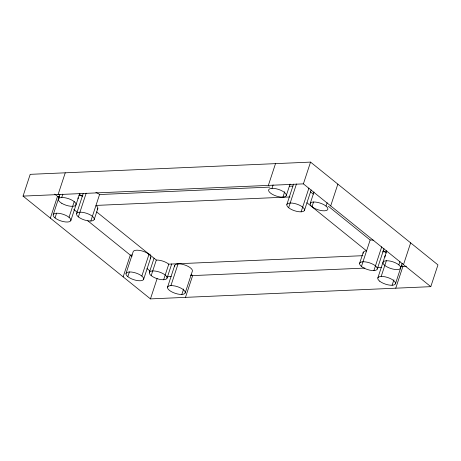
<?xml version="1.0" encoding="UTF-8"?>
<svg xmlns="http://www.w3.org/2000/svg" width="461" height="461" viewBox="0 0 461 461"><rect width="100%" height="100%" fill="white"/><g stroke="black" fill="none" stroke-linecap="round" stroke-linejoin="round"><path stroke-width="0.69" d="M23.05 196.104L30.207 174.339L310.553 162.105L437.95 264.896L430.793 286.661L150.447 298.895L23.05 196.104L303.396 183.87L430.793 286.661M50.347 218.134L57.504 196.363L59.509 196.277M58.092 194.577L65.249 172.812M53.211 214.722L59.924 194.317M55.02 217.926L56.588 213.166M61.734 197.515L62.852 194.11M69.041 217.315L74.221 201.561M70.844 220.519A9.283 3.509 18.2 0 0 58.57 213.287A9.283 3.509 18.2 0 0 56.674 219.056A9.283 3.509 18.2 0 0 70.844 220.519L79.811 193.251M76.578 213.702L83.285 193.297M78.382 216.906L86.195 193.153M90.852 221.009L99.559 194.53L269.921 187.097M94.211 219.499A9.283 3.509 18.2 0 0 81.931 212.267A9.283 3.509 18.2 0 0 80.035 218.041A9.283 3.509 18.2 0 0 94.211 219.499L97.79 208.62M123.145 276.871L130.302 255.1L132.307 255.014M126.009 273.459L133.166 251.694A9.283 3.509 18.2 0 1 144.218 251.666A9.283 3.509 18.2 0 1 150.217 258.252M127.818 276.663A9.283 3.509 18.2 0 1 133.604 272.393A9.283 3.509 18.2 0 1 143.06 280.023A9.283 3.509 18.2 0 1 127.818 276.663L129.385 271.904M141.838 276.053L148.995 254.288L150.326 254.23M143.642 279.257L150.799 257.492M149.376 272.439L154.072 258.154M151.179 275.643L156.308 260.05L96.66 211.922M150.447 298.895L157.155 278.49M163.649 279.746L168.778 264.153L362.865 255.682M167.009 278.237A9.283 3.509 18.2 0 0 154.729 271.005A9.283 3.509 18.2 0 0 152.833 276.773A9.283 3.509 18.2 0 0 167.009 278.237L171.705 263.951M167.574 287.128L174.731 265.357M170.927 285.618L178.084 263.853M181.847 294.429L183.639 288.989M185.207 292.925A9.283 3.509 18.2 0 0 172.927 285.687A9.283 3.509 18.2 0 0 171.031 291.461A9.283 3.509 18.2 0 0 185.207 292.925L192.364 271.154A9.283 3.509 18.2 0 0 183.478 264.574A9.283 3.509 18.2 0 0 174.748 266.32M185.489 297.368L192.646 275.597L191.085 274.341M268.354 185.403L275.511 163.632M271.996 188.336L273.114 184.936M282.916 197.147L284.702 191.707M286.269 195.643A9.283 3.509 18.2 0 0 273.995 188.411A9.283 3.509 18.2 0 0 272.099 194.179A9.283 3.509 18.2 0 0 286.269 195.643L290.073 184.077M286.84 204.528L293.548 184.123M288.644 207.732L296.458 183.974M303.396 183.87L310.553 162.105M301.114 211.835L308.922 188.076M304.467 210.325A9.283 3.509 18.2 0 0 292.193 203.094A9.283 3.509 18.2 0 0 290.297 208.862A9.283 3.509 18.2 0 0 304.467 210.325L311.181 189.92M310.201 203.508L314.004 191.943M312.005 206.712L313.572 201.953M326.025 206.102L327.143 202.702M330.698 205.9L337.855 184.129M359.632 263.266L363.21 252.38M361.441 266.47A9.283 3.509 18.2 0 1 367.227 262.2A9.283 3.509 18.2 0 1 376.683 269.829A9.283 3.509 18.2 0 1 361.441 266.47L370.148 239.991L328.341 206.257M373.911 270.572L381.72 246.814M377.265 269.063L383.978 248.658M377.836 277.948L386.796 250.68M381.189 276.444L384.768 265.559M384.802 265.45A9.283 3.509 18.2 0 1 390.588 261.18A9.283 3.509 18.2 0 1 400.044 268.809A9.283 3.509 18.2 0 1 384.802 265.45L386.37 260.69M392.109 285.255L393.901 279.81M398.823 264.839L399.941 261.439M395.469 283.745L402.176 263.34M395.751 288.188L402.908 266.423L401.347 265.167M403.496 264.637L410.653 242.866M78.866 195.429L82.871 195.257M289.335 186.25L292.925 186.094M290.067 196.945L95.98 205.416A9.283 3.509 18.2 0 1 97.202 209.38M382.555 251.833L386.767 251.648M166.899 276.721L171.192 276.537M190.502 275.69L364.876 268.083M377.075 267.553L381.38 267.363M400.753 266.516L406.481 266.268M310.501 191.862L313.29 194.116M383.149 250.479L386.266 252.997M306.922 202.748L366.57 250.876A9.283 3.509 18.2 0 0 363.228 253.343M79.229 194.023L82.548 196.703M54.721 194.116L59.187 197.717M73.743 209.467L77.102 212.175M87.746 220.761L131.973 256.449M147.019 268.584L149.802 270.832M95.888 192.37A9.283 3.509 18.2 0 1 99.559 194.53M156.308 260.05A9.283 3.509 18.2 0 1 168.778 264.153M370.148 239.991A9.283 3.509 18.2 0 1 373.813 240.314M385.01 257.146A9.283 3.509 18.2 0 1 385.575 255.417M77.984 197.792A9.283 3.509 18.2 0 1 78.001 198.754M313.659 207.842A9.283 3.509 18.2 0 0 327.834 209.306A9.283 3.509 18.2 0 0 315.555 202.074A9.283 3.509 18.2 0 0 313.659 207.842M61.837 203.353A9.283 3.509 18.2 0 0 76.007 204.817A9.283 3.509 18.2 0 0 63.733 197.585A9.283 3.509 18.2 0 0 61.837 203.353M379.639 281.152A9.283 3.509 18.2 0 0 394.881 284.512A9.283 3.509 18.2 0 0 385.425 276.882A9.283 3.509 18.2 0 0 379.639 281.152"/></g></svg>
